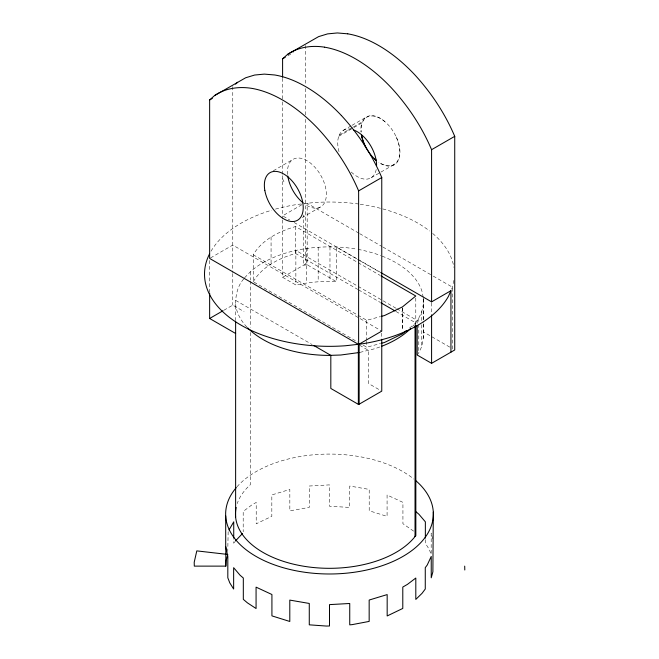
<?xml version="1.0" encoding="UTF-8"?>
<svg xmlns="http://www.w3.org/2000/svg" width="659" height="659" viewBox="0 0 659 659"><rect width="100%" height="100%" fill="white"/><g stroke="black" fill="none" stroke-linecap="round" stroke-linejoin="round"><path stroke-width="0.49" stroke-dasharray="3.29 2.47" d="M235.625 320.711C235.51 306.377 233.541 290.092 244.069 278.543M423.375 297.975C424.239 307.638 420.426 317.061 414.379 324.475M417.172 355.012C424.676 345.398 423.465 332.754 423.375 321.337M453.845 280.429L452.338 287.497L450.937 290.693M452.338 348.965L452.412 287.167L432.806 275.857M228.154 531.673L227.767 551.385M339.014 151.619A27.48 15.865 60 0 1 338.751 136.273L339.179 135.194L352.524 127.492M311.748 315.48L253.245 281.706L253.245 254.769C262.06 239.687 279.243 231.276 295.504 226.548L380.144 275.413M253.245 281.706C262.06 266.615 279.243 258.204 295.504 253.476L357.755 289.416M234.81 541.78L233.731 543.222L233.731 539.153M244.621 277.752L250.354 271.796A94.031 54.293 0 0 1 295.323 250.535C310.546 247.224 326.213 246.219 341.749 247.29A94.031 54.293 0 0 1 357.12 249.217M409.527 328.042L415.038 323.528M287.934 55.718L293.271 52.638M273.337 170.755L292.917 159.453M343.158 130.441L351.165 125.82M352.054 125.309L366.289 117.088M353.413 126.981L362.318 121.841A27.48 15.865 60 0 1 382.961 120.037C389.395 124.946 394.197 131.8 397.253 139.255A27.48 15.865 60 0 1 396.949 162.534A27.48 15.865 60 0 1 378.719 162.345M338.751 136.273L352.993 128.052M353.883 127.541L361.89 122.912A27.48 15.865 60 0 0 360.992 132.13M301.838 204.735L282.596 215.847L289.688 219.941M210.526 257.933L232.767 245.09L381.759 331.106M302.242 217.519L320.933 206.737M371.174 177.724L380.07 172.592M380.96 172.073L394.304 164.371M223.871 310.265L232.767 305.125L244.069 311.649M282.596 219.941L282.596 277.315L305.727 263.954L336.312 281.607L336.312 247.076L359.369 260.387M253.245 254.769L366.701 320.282L380.548 316.592M363.158 345.159L366.701 347.211L380.548 343.52M282.596 277.315L295.866 284.976C309.137 282.192 322.753 280.882 336.312 281.607M359.929 352.384L374.386 348.817A94.031 54.293 0 0 0 380.844 346.593M358.858 233.162L307.176 203.326L307.176 264.794L303.585 265.19L303.585 214.991M359.748 233.673L382.022 246.532M382.912 247.051L431.917 275.338M294.128 222.503L357.087 258.855M357.977 259.366L380.152 272.167M360.259 260.898L380.655 272.678M395.919 308.198L295.866 250.436L295.866 284.976M396.8 308.717L417.172 320.472L417.172 323.52M358.644 289.927L379.988 302.25M395.993 311.493L415.557 322.786L415.557 324.846M449.759 347.112L423.226 331.79L423.375 332.515M312.63 315.99L357.837 342.095M359.625 345.258L368.513 350.39L368.513 383.497L380.877 390.639M235.658 300.405L312.144 344.558M413.621 531.129L402.929 523.724L402.929 502.356L387.08 495L387.08 516.368L369.205 510.774L369.205 489.406L349.723 486.045L349.723 507.422L329.5 506.252L329.5 484.884L309.26 486.021L309.26 507.389L289.836 510.832L289.836 489.464L271.829 494.925L271.829 516.294L256.211 523.814L256.211 502.438L251.598 505.099L243.196 511.458L243.196 531.813M384.757 121.577L383.554 120.622A27.48 15.865 60 0 0 361.19 132.006M396.158 136.907L396.825 138.472A27.48 15.865 60 0 1 396.907 161.966A27.48 15.865 60 0 1 378.851 162.271M282.596 178.803L284.342 182.683M423.226 297.25L421.958 291.204A94.031 54.293 0 0 0 381.627 255.931M432.642 538.889L431.184 533.073L431.184 554.45L429.223 549.392L425.36 543.197L425.36 539.128M431.587 302.893L431.587 315.183M423.375 298.988L423.375 320.323M423.226 299.285L423.226 322.646M423.226 323.66L423.317 339.327M421.776 311.55L421.776 320.694M421.776 324.755L421.776 346.09M418.786 318.149L418.786 323.223M418.786 324.244L418.786 352.689M415.788 298.049L415.788 324.813M402.435 307.91L402.435 330.851M402.303 307.975L402.303 330.909M381.759 333.149L381.759 338.232M366.701 320.282L366.701 340.225M366.701 341.222L366.701 347.211M329.97 246.828L329.97 281.36M318.182 247.216L318.182 281.755M306.567 248.459L306.567 282.999M305.727 45.446L305.727 84.426M305.727 88.537L305.727 115.21M305.727 119.312L305.727 263.954M295.504 226.548L295.504 253.476M282.596 78.289L282.596 100.852M282.596 101.881L282.596 174.701M282.596 175.722L282.596 218.92M271.071 236.902L271.071 263.831M250.354 271.796L250.354 280.026M250.354 281.055L250.354 327.342M250.354 332.482L250.354 484.711A94.031 54.293 0 0 0 237.224 503.591M232.767 86.593L232.767 272.562M232.767 273.584L232.767 305.125M209.636 260.486L209.636 292.028M413.811 325.151A94.031 54.293 0 0 1 412.616 326.502M246.87 327.029A94.031 54.293 0 0 1 235.625 304.252M358.068 249.39A94.031 54.293 0 0 1 380.729 255.593M236.968 486.812A103.85 59.953 0 0 1 413.893 479.093M211.012 251.227A124.988 72.16 0 0 1 271.73 210.196M275.478 209.109A124.988 72.16 0 0 1 298.066 204.339L313.478 202.618A124.988 72.16 0 0 1 359.279 204.101M360.234 204.241A124.988 72.16 0 0 1 429.619 230.988M432.666 233.451A124.988 72.16 0 0 1 453.936 267.439M376.207 169.544A27.48 15.865 60 0 1 350.942 171.752M339.179 135.194A27.48 15.865 60 0 1 350.226 129.115M287.612 174.495A27.48 15.865 60 0 1 306.336 160.326A27.48 15.865 60 0 1 326.329 195.501A27.48 15.865 60 0 1 304.26 203.788"/><path stroke-width="0.99" d="M226.77 554.326L196.794 550.883L194.207 562.259L194.298 566.122L225.806 566.122L226.111 560.479L227.767 554.441M381.034 272.678L431.587 301.863L450.937 290.693L448.482 296.278A124.988 72.16 0 0 1 360.934 344.023L345.522 345.744A124.988 72.16 0 0 1 209.595 253.814M229.019 529.951L233.731 521.846L233.731 538.131M415.557 325.875L415.557 535.701L414.379 537.39A94.031 54.293 0 0 1 303.222 566.155A94.031 54.293 0 0 1 236.161 507.438M235.354 541.064L242.545 533.461M341.354 115.482C358.191 133.695 372.071 154.684 381.759 177.535L381.759 331.106L359.023 344.237L359.023 404.272L358.356 404.346L358.356 344.311L209.636 258.443L209.636 99.954L214.513 95.613L245.65 77.778L254.596 75.044L264.358 74.113L274.762 74.986A130.696 75.456 60 0 1 341.354 115.482M235.56 84.113L237.652 82.26M282.596 77.268L282.596 58.808L287.489 54.45L318.627 36.616L327.572 33.889L337.334 32.95L347.738 33.823M406.372 330.62L402.435 333.841L384.502 342.466L381.536 343.257M415.788 325.843L415.788 535.833L415.038 536.442L415.038 325.587M358.356 344.311L359.023 344.237M209.636 99.954L212.305 98.413M282.596 58.808L285.265 57.267M381.759 339.253L381.759 391.141L358.628 404.502L358.628 190.888L381.759 177.535M431.587 301.863L431.587 149.692L454.726 136.339C445.031 113.505 431.159 92.524 414.33 74.319A130.696 75.456 60 0 0 347.746 33.831M209.636 293.041L209.636 318.478L222.981 310.776M417.172 325.546L417.172 355.012L431.587 363.331L454.726 349.978L454.726 136.339M287.489 54.45C298.255 46.97 311.855 45.15 324.607 47.176M214.513 95.613C225.279 88.133 238.879 86.313 251.631 88.339A130.696 75.456 60 0 1 318.223 128.834C335.06 147.048 348.932 168.037 358.628 190.888M381.536 316.328L384.502 315.537L402.435 306.913L415.788 295.99L381.034 275.932M358.99 352.557L340.818 355.012L329.03 355.399A94.031 54.293 0 0 1 247.586 327.778M380.877 302.761L395.103 310.982M313.923 345.588L330.818 355.341L330.818 388.448L358.628 404.502M209.636 318.478L235.658 333.503M415.681 511.508L418.885 514.234L425.36 521.829L425.36 538.106M374.073 158.399L375.128 159.478A27.48 15.865 60 0 0 376.314 160.508M365.976 147.624L365.185 145.952A27.48 15.865 60 0 1 361.569 135.013M431.587 149.692C421.9 126.858 408.028 105.877 391.199 87.672A130.696 75.456 60 0 0 324.607 47.193M464.702 566.122L464.793 569.986M450.937 290.693L450.937 352.161M433.301 512.15L432.889 571.765L431.233 577.803L431.233 556.435L427.213 565.06L425.269 567.654L425.269 589.022L422.032 593.339L415.804 599.418L415.804 578.042L407.402 584.401L402.789 587.062L402.789 608.438L387.171 615.951L387.171 594.583L369.164 600.044L369.164 621.412L352.153 624.633L349.74 624.856L349.74 603.487L329.5 604.616L329.5 625.992L326.238 626.05L309.277 624.831L309.277 603.455L289.795 600.094L289.795 621.47L271.92 615.877L271.92 594.509L256.071 587.144L256.071 608.521L247.446 602.87L243.319 599.369L243.319 578.001L240.115 575.274L233.64 567.679L233.64 589.047L229.777 582.853L227.816 577.803L227.816 556.427L225.699 546.632L225.699 515.915M431.587 315.183L431.587 363.331M235.625 321.74L235.625 517.167M225.806 546.789L225.806 566.122M410.697 328.495A94.031 54.293 0 0 1 381.742 346.255M415.392 480.329A103.85 59.953 0 0 1 401.726 557.11A103.85 59.953 0 0 1 268.361 562.498A103.85 59.953 0 0 1 236.326 487.553M353.751 130.021A27.48 15.865 60 0 1 376.594 165.574M376.429 160.491A27.48 15.865 60 0 1 361.42 135.153M303.058 202.848A27.48 15.865 60 0 1 287.794 175.994M264.819 190.36A27.48 15.865 60 0 0 296.921 220.576A27.48 15.865 60 0 0 289.622 178.416A27.48 15.865 60 0 0 264.819 190.36"/></g></svg>
